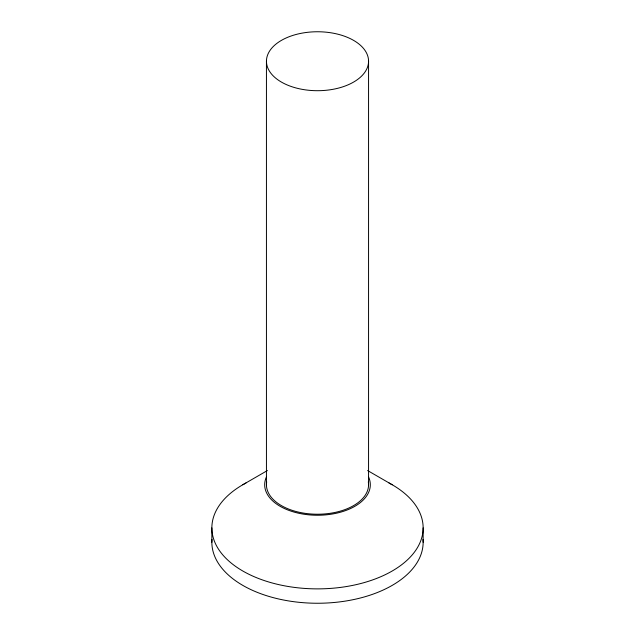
<?xml version="1.0" encoding="UTF-8"?>
<svg xmlns="http://www.w3.org/2000/svg" width="635" height="635" viewBox="0 0 635 635"><rect width="100%" height="100%" fill="white"/><g stroke="black" fill="none" stroke-linecap="round" stroke-linejoin="round"><path stroke-width="0.95" d="M242.8 484.751L267.414 470.543M367.586 470.543L392.2 484.751M423.14 527.883L423.14 542.258M368.562 61.23A51.062 29.48 0 0 1 291.973 86.757A51.062 29.48 0 0 1 291.973 35.703A51.062 29.48 0 0 1 368.562 61.23L368.562 484.751M266.438 61.23L266.438 484.751M211.86 527.883L211.86 542.258M423.029 539.456A105.64 60.992 0 0 1 317.5 603.25A105.64 60.992 0 0 1 211.971 539.456M389.025 482.997A105.64 60.992 0 0 1 393.232 570.405A105.64 60.992 0 0 1 241.768 570.405A105.64 60.992 0 0 1 245.975 482.997M368.522 476.861A52.824 30.496 0 0 1 317.5 515.247A52.824 30.496 0 0 1 266.478 476.861M368.316 481.87A51.062 29.48 0 0 1 317.5 514.231A51.062 29.48 0 0 1 266.684 481.87"/></g></svg>
